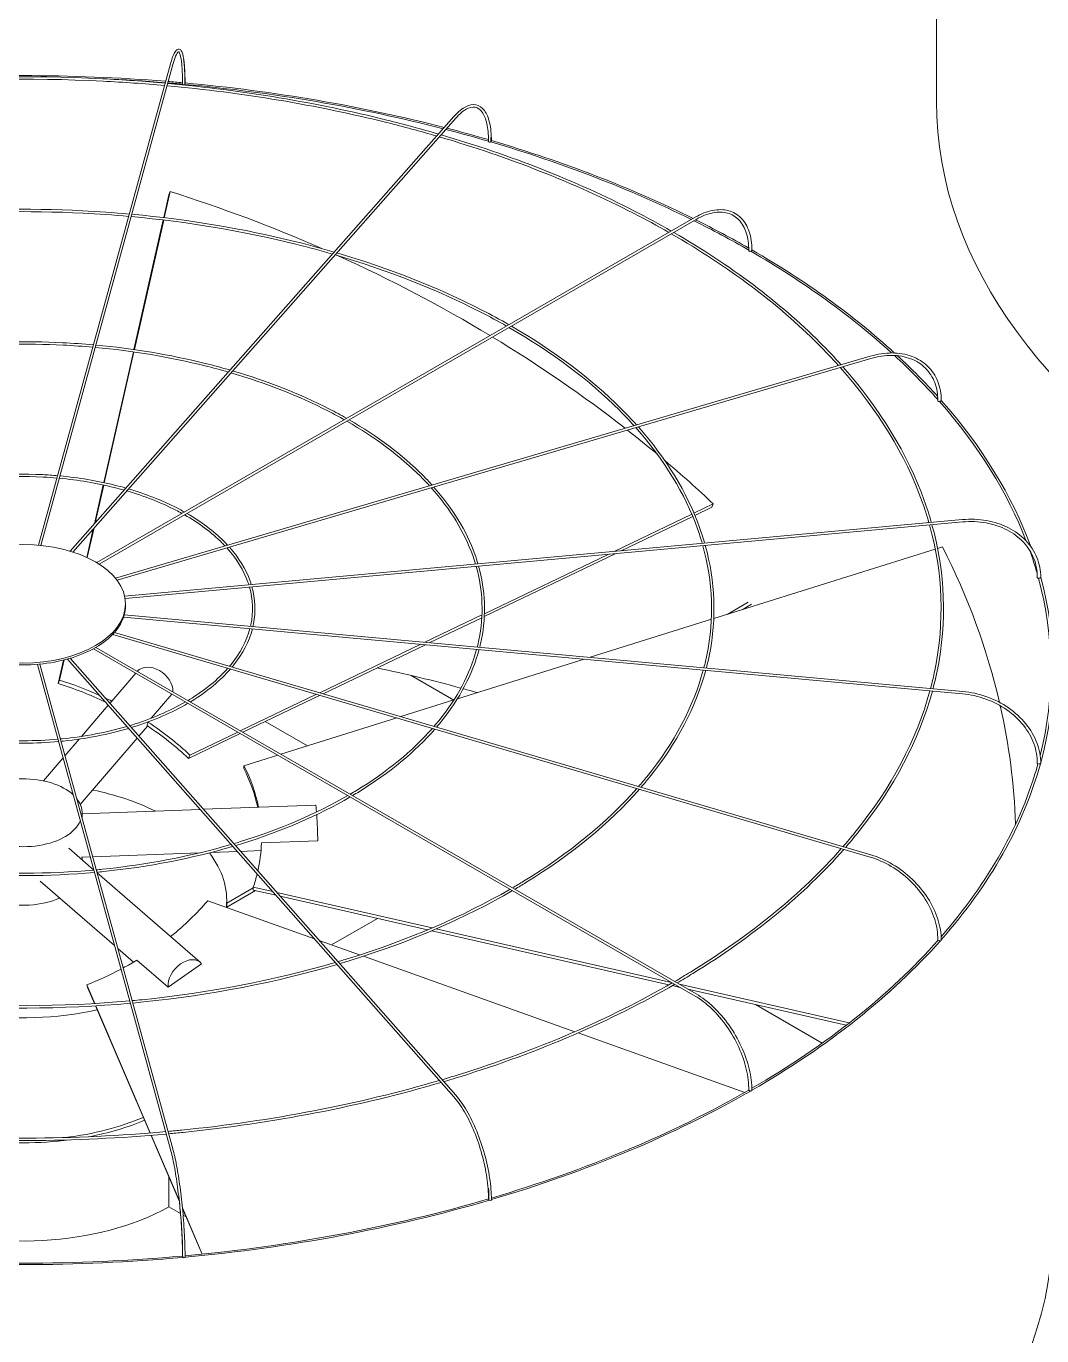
# Model space of a CAD drawing. Header units: millimetres. Extents: x -312439 to 477422, y -331570 to 212570.
# Drawn here: x 369503 to 370537, y 99745 to 101079 of the extents above; entities that cross this region are included whole.
import ezdxf

# ---------------------------------------------------------------- set-up
doc = ezdxf.new("R2010")
doc.units = ezdxf.units.MM

msp = doc.modelspace()

# ---------------------------------------------------------------- linework, layer by layer
at = {"color": 3, "linetype": 'Continuous', "lineweight": 0, "extrusion": (-1.11022e-16, 0.816497, 0.57735)}
for p, q in [((370429.376, 101002.511), (370429.376, 101565.4)), ((369515.074, 100550.254), (369649.542, 101040.422)), ((369651.904, 101039.774), (369517.549, 100550.016)), ((369547.385, 100544.152), (369938.063, 100986.834)), ((369939.899, 100985.213), (369549.949, 100543.356)), ((369642.658, 100883.924), (369647.886, 100907.008)), ((369649.217, 100910.44), (369643.196, 100883.859)), ((369647.886, 100907.008), (369649.217, 100910.44)), ((370183.575, 100884.227), (369574.384, 100532.51)), ((370184.8, 100882.106), (369576.749, 100531.047)), ((369612.228, 100749.579), (369642.114, 100881.523)), ((369642.652, 100881.458), (369612.764, 100749.502)), ((369581.535, 100614.072), (369611.685, 100747.183)), ((369612.221, 100747.106), (369582.062, 100613.959)), ((369593.425, 100516.677), (370361.995, 100742.771)), ((369595.061, 100514.605), (370362.687, 100740.421)), ((369572.02, 100572.066), (369580.994, 100611.683)), ((369581.521, 100611.569), (369572.764, 100572.909)), ((370182.518, 100582.927), (370202.125, 100592.337)), ((370200.794, 100588.905), (370183.495, 100580.603)), ((370200.794, 100588.905), (370202.125, 100592.337)), ((369602.802, 100498.381), (370455.89, 100576.39)), ((370456.113, 100573.951), (369603.259, 100495.963)), ((370101.344, 100543.969), (370180.308, 100581.866)), ((370181.284, 100579.542), (370108.534, 100544.627)), ((369564.264, 100537.823), (369570.892, 100567.086)), ((369571.636, 100567.929), (369564.765, 100537.592)), ((370428.231, 100546.217), (370202.703, 100475.566)), ((370435.674, 100548.549), (370430.582, 100546.954)), ((370102.203, 100541.588), (369969.045, 100477.68)), ((369969.163, 100480.53), (370095.013, 100540.93)), ((369603.669, 100488.627), (369603.669, 100490.627)), ((370237.734, 100492.181), (370216.376, 100479.85)), ((370231.523, 100484.595), (370241.199, 100490.181)), ((370455.89, 100398.96), (369601.732, 100477.067)), ((369602.455, 100479.461), (370456.113, 100401.399)), ((369908.603, 100451.465), (369966.668, 100479.333)), ((369966.525, 100476.471), (369913.492, 100451.018)), ((370200.217, 100474.787), (370076.702, 100436.094)), ((369590.668, 100459.484), (370361.995, 100232.579)), ((369592.506, 100461.496), (370362.687, 100234.929)), ((370183.575, 100091.123), (369570.986, 100444.802)), ((370184.8, 100093.244), (369573.462, 100446.2)), ((369801.44, 100400.033), (369904.299, 100449.399)), ((369909.187, 100448.952), (369805.048, 100398.972)), ((369514.027, 100428.911), (369649.542, 99934.928)), ((369651.904, 99935.576), (369516.506, 100429.134)), ((369535.19, 100409.467), (369540.574, 100433.235)), ((369541.161, 100433.383), (369536.521, 100412.899)), ((369938.063, 99988.516), (369544.64, 100434.308)), ((369939.899, 99990.137), (369547.243, 100435.061)), ((370070.625, 100434.19), (369941.643, 100393.784)), ((369535.19, 100409.467), (369536.521, 100412.899)), ((369614.082, 100419.92), (369587.735, 100389.179)), ((369937.883, 100392.606), (369894.592, 100417.6)), ((369586.126, 100387.3), (369558.922, 100355.558)), ((369650.875, 100398.678), (369629.75, 100374.029)), ((369720.614, 100361.242), (369798.141, 100398.45)), ((369801.75, 100397.389), (369723.256, 100359.717)), ((369938.038, 100392.654), (369884.034, 100375.736)), ((369879.83, 100374.42), (369761.822, 100337.451)), ((369626.215, 100366.132), (369617.278, 100355.704)), ((369669.199, 100336.566), (369717.939, 100359.958)), ((369788.863, 100345.922), (369746.035, 100370.649)), ((369556.49, 100352.721), (369542.081, 100335.908)), ((369615.668, 100353.825), (369557.701, 100286.189)), ((369720.581, 100358.433), (369667.868, 100333.134)), ((369540.156, 100333.663), (369520.1, 100310.261)), ((369667.868, 100333.134), (369669.199, 100336.566)), ((369758.646, 100336.456), (369724.303, 100325.697)), ((369724.208, 100322.741), (369724.303, 100325.697)), ((369679.779, 100281.181), (369559.505, 100276.723)), ((369797.144, 100285.531), (369682.942, 100281.298)), ((369559.505, 100277.767), (369559.505, 100272.393)), ((369571.408, 100219.415), (369545.865, 100241.55)), ((369742.146, 100247.104), (369799.374, 100249.225)), ((369567.83, 100232.786), (369558.824, 100232.452)), ((369559.505, 100232.478), (369559.505, 100229.73)), ((369678.959, 100236.905), (369570.344, 100232.879)), ((369717.59, 100238.337), (369690.863, 100237.346)), ((369741.669, 100239.229), (369720.753, 100238.454)), ((369679.851, 100125.44), (369574.858, 100216.425)), ((369592.582, 100142.558), (369516.909, 100208.136)), ((369733.762, 100201.212), (369706.783, 100185.636)), ((369733.691, 100199.021), (369733.786, 100201.977)), ((369733.786, 100201.977), (369753.68, 100197.443)), ((369796.097, 100149.379), (369687.391, 100188.206)), ((369706.783, 100181.636), (369735.988, 100198.497)), ((369706.783, 100181.279), (369706.783, 100188.529)), ((369756.97, 100193.714), (369733.691, 100199.021)), ((369757.77, 100196.51), (369915.938, 100160.455)), ((369911.36, 100158.52), (369761.06, 100192.782)), ((369860.164, 100170.191), (369813.408, 100143.196)), ((369919.997, 100159.53), (370159.753, 100104.877)), ((369842.119, 100132.941), (369800.868, 100147.675)), ((370157.019, 100102.521), (369915.453, 100157.587)), ((369611.97, 100125.758), (369595.914, 100139.671)), ((369615.245, 100127.713), (369647.041, 100100.159)), ((369647.041, 100100.159), (369681.235, 100123.979)), ((370061.129, 100054.717), (369845.894, 100131.593)), ((369564.197, 100102.389), (369572.318, 100083.474)), ((369565.433, 100099.052), (369564.197, 100102.389)), ((369572.125, 100083.462), (369565.433, 100099.052)), ((370168.277, 100099.955), (370160.544, 100101.718)), ((370167.848, 100103.031), (370340.566, 100063.66)), ((370337.599, 100061.358), (370176.373, 100098.11)), ((369628.731, 99951.606), (369573.152, 100081.07)), ((369573.344, 100081.082), (369628.921, 99951.622)), ((370313.163, 100043.218), (370245.302, 100082.397)), ((370234.186, 99992.906), (370064.5, 100053.513)), ((369658.426, 99882.434), (369629.75, 99949.231)), ((369629.941, 99949.247), (369658.359, 99883.049)), ((369647.825, 99907.127), (369647.825, 99876.452)), ((369659.681, 99869.607), (369647.825, 99876.452)), ((369661.676, 99875.322), (369681.89, 99828.237)), ((369681.701, 99828.218), (369661.734, 99874.728)), ((369665.334, 99866.343), (369662.342, 99868.07))]:
    msp.add_line(p, q, dxfattribs=at)
at = {"color": 3, "linetype": 'Continuous', "lineweight": 0}
for centre, major_axis, ratio, start_param, end_param in [((369499.609, 100423.092), (-1048.768, 0), 0.57735027, 4.57359934, 4.85199434), ((369499.609, 100423.092), (-1046.319, 0), 0.57735027, 4.57364216, 4.63432464), ((369499.609, 100423.092), (-1046.319, 0), 0.57735027, 4.55682048, 4.57124415), ((369499.609, 100423.092), (-1048.768, 0), 0.57735027, 4.55718579, 4.57120693), ((369662.953, 101019.846), (1.225, -0.004), 0.56474576, 3.14159265, 4.55699194), ((369662.953, 101019.846), (1.225, -0.004), 0.56474576, 4.55699194, 6.12778827), ((369499.609, 100423.092), (-1046.319, 0), 0.57735027, 4.2914666, 4.55448885), ((369663.144, 101020.545), (1.225, 0), 0.57735027, 5.71748689, 6.28318531), ((369499.609, 100423.092), (-1048.768, 0), 0.57735027, 4.29134899, 4.55463788), ((371478.144, 101002.511), (-1048.768, 0), 0.57735027, 0, 3.14159265), ((369499.609, 100423.092), (-1046.319, 0), 0.57735027, 4.24262693, 4.28868124), ((369499.609, 100423.092), (-1048.768, 0), 0.57735027, 4.24381435, 4.28857014), ((369974.473, 100961.408), (1.225, -0.01), 0.56597275, 3.14159265, 4.24604342), ((369974.473, 100961.408), (1.225, -0.01), 0.56597275, 4.24604342, 5.81683974), ((369499.609, 100423.092), (-1046.319, 0), 0.57735027, 4.00461262, 4.24016109), ((369975.029, 100962.038), (1.225, 0), 0.57735027, 5.29033196, 6.28318531), ((369499.609, 100423.092), (-1048.768, 0), 0.57735027, 4.00443097, 4.24060103), ((369500.94, 100255.812), (-942.562, 365.4), 0.65992862, 4.64663537, 4.80984928), ((369499.609, 100423.092), (-1046.319, 0), 0.57735027, 3.92863661, 4.00129229), ((369499.609, 100423.092), (-1048.768, 0), 0.57735027, 3.93098858, 4.00111844), ((369500.94, 100255.812), (-942.562, 365.4), 0.65992862, 4.45394149, 4.62923067), ((370239.469, 100850.25), (1.225, -0.016), 0.56830663, 3.14159265, 3.93464288), ((370239.469, 100850.25), (1.225, -0.016), 0.56830663, 3.93464288, 5.50543921), ((369499.609, 100423.092), (-1046.319, 0), 0.57735027, 3.70570419, 3.9258203), ((370240.335, 100850.75), (-1.225, 0), 0.57735027, 1.83263032, 3.14159265), ((369499.609, 100423.092), (-1048.768, 0), 0.57735027, 3.70411228, 3.92650775), ((369500.94, 100255.812), (-942.562, 365.4), 0.65992862, 4.28319099, 4.45112181), ((369499.609, 100423.092), (-1046.319, 0), 0.57735027, 3.61515195, 3.70067928), ((369499.609, 100423.092), (-1048.768, 0), 0.57735027, 3.61992048, 3.69877001), ((370431.999, 100697.255), (-1.225, 0.021), 0.57151893, 0, 0.48093441), ((370431.999, 100697.255), (-1.225, 0.021), 0.57151893, 0.48093441, 2.05173073), ((369499.609, 100423.092), (-1046.319, 0), 0.57735027, 3.3609423, 3.61148113), ((370433.09, 100697.576), (-1.225, 0), 0.57735027, 1.51847105, 3.14159265), ((369499.609, 100423.092), (-1048.768, 0), 0.57735027, 3.35086888, 3.61231471), ((369500.94, 100255.812), (-942.562, 365.4), 0.65992862, 4.23904287, 4.2800546), ((369500.94, 100255.812), (-942.562, 365.4), 0.65992862, 4.15803474, 4.22871948), ((369499.705, 100255.337), (1010.388, -32.497), 0.79709982, 0.20844184, 0.41264052), ((369499.609, 100423.092), (-1046.319, 0), 0.57735027, 3.30554955, 3.34466555), ((370533.218, 100517.398), (-1.225, 0.023), 0.57529521, 0, 0.1678974), ((370533.218, 100517.398), (-1.225, 0.023), 0.57529521, 0.1678974, 1.73869372), ((369499.609, 100423.092), (-1046.319, 0), 0.57735027, 2.9973499, 3.29716571), ((370534.428, 100517.509), (-1.225, 0), 0.57735027, 1.20431179, 3.14159265), ((369499.609, 100423.092), (-1048.768, 0), 0.57735027, 2.98561554, 3.29783032), ((369499.176, 100488.627), (-104.492, 0), 0.57735027, 2.98808135, 3.14159265), ((369499.176, 100488.627), (-104.492, 0), 0.57735027, 2.67392209, 2.98094469), ((369499.176, 100488.627), (-104.492, 0), 0.57735027, 2.35976282, 2.66678542), ((369499.176, 100488.627), (-104.492, 0), 0.57735027, 2.04560356, 2.35262616), ((369499.176, 100488.627), (-104.492, 0), 0.57735027, 1.41728503, 1.72430763), ((369499.176, 100488.627), (-104.492, 0), 0.57735027, 1.73144429, 2.03846689), ((369632.199, 100407.086), (-16.786, 14.386), 0.73180825, 3.6699438, 6.25547108), ((369500.94, 100255.812), (226.18, -87.683), 0.65992862, 1.48816133, 1.66825663), ((369499.609, 99858.204), (1046.319, 0), 0.57735027, 1.13086203, 1.21917829), ((369499.609, 100252.381), (-226.18, 87.683), 0.65992862, 4.59602029, 4.80984928), ((369499.609, 99858.204), (1046.319, 0), 0.57735027, 1.11315293, 1.12829513), ((369500.94, 100255.812), (226.18, -87.683), 0.65992862, 1.43137513, 1.46305029), ((369499.705, 100255.337), (1010.388, -32.497), 0.79709982, 0.05380476, 0.20420122), ((369499.609, 100252.381), (-226.18, 87.683), 0.65992862, 4.15803474, 4.39268064), ((369500.94, 100255.812), (226.18, -87.683), 0.65992862, 1.01644208, 1.25303729), ((369499.609, 100252.381), (242.456, -7.798), 0.79709982, 0.20115917, 0.41264052), ((369499.705, 100255.337), (242.456, -7.798), 0.79709982, 0.18583027, 0.41264052), ((369499.609, 100423.092), (-1046.319, 0), 0.57735027, 2.6752935, 2.98289949), ((369499.609, 100423.092), (-1048.768, 0), 0.57735027, 2.67086857, 2.98332964), ((370533.218, 100328.286), (-1.225, 0.023), 0.57926583, 0, 1.42460911), ((370534.428, 100328.175), (-1.225, 0), 0.57735027, 0.89015252, 3.14159265), ((369499.609, 100277.767), (-59.895, 0), 0.57735027, 3.69756416, 5.76575409), ((369499.609, 100188.529), (-207.174, 0), 0.57735027, 4.00561733, 4.36390833), ((369499.609, 100277.767), (-59.895, 0), 0.57735027, 3.02719924, 3.57014533), ((369797.963, 100263.439), (-0.819, 22.092), 0.05230802, 5.46284956, 6.28318531), ((369499.609, 100277.767), (-59.895, 0), 0.57735027, 0.78539816, 2.89978042), ((369797.963, 100263.439), (-0.819, 22.092), 0.05230802, 4.01155215, 5.31083021), ((369499.705, 100255.337), (242.456, -7.798), 0.79709982, 6.13145768, 6.28093219), ((369499.609, 100188.529), (-207.174, 0), 0.57735027, 3.08204121, 3.55783774), ((369499.705, 100255.337), (242.456, -7.798), 0.79709982, 6.04401129, 6.11604234), ((369499.609, 100218.145), (-59.895, 0), 0.57735027, 1.1079301, 2.23846982), ((369498.374, 100255.717), (-227.492, -84.221), 0.6873805, 2.02158825, 2.2576377), ((369499.609, 100423.092), (-1046.319, 0), 0.57735027, 2.35898226, 2.6687056), ((369499.609, 100423.092), (-1048.768, 0), 0.57735027, 2.35667794, 2.66891462), ((370431.999, 100148.43), (-1.225, 0.021), 0.58304212, 0, 1.10944839), ((370433.09, 100148.108), (-1.225, 0), 0.57735027, 0.57599326, 3.14159265), ((369498.374, 100255.717), (-227.492, -84.221), 0.6873805, 1.7758456, 1.84274406), ((369665.373, 100108.733), (14.478, 16.707), 0.67950023, 6.14949631, 8.84418497), ((369498.374, 100255.717), (-227.492, -84.221), 0.6873805, 1.60582316, 1.76537716), ((369499.609, 100188.529), (-207.174, 0), 0.57735027, 1.30817895, 1.9425337), ((369499.609, 100423.092), (-1046.319, 0), 0.57735027, 2.04376734, 2.35460013), ((369499.609, 100423.092), (-1048.768, 0), 0.57735027, 2.04258502, 2.35459852), ((370239.469, 99995.434), (-1.225, 0.017), 0.58625442, 0, 0.79329185), ((370240.335, 99994.934), (-1.225, 0), 0.57735027, 0.26183399, 3.14159265), ((369499.609, 100064.024), (-207.174, 0), 0.57735027, 1.77816663, 2.202298), ((369499.609, 100064.024), (-212.072, 0), 0.57735027, 1.89063678, 2.19285982), ((369499.609, 100064.024), (-212.072, 0), 0.57735027, 1.3476903, 1.79509044), ((369499.609, 100423.092), (-1046.319, 0), 0.57735027, 1.72891751, 2.04055715), ((369499.609, 100423.092), (-1048.768, 0), 0.57735027, 1.72854634, 2.04038352), ((369974.473, 99884.277), (-1.225, 0.011), 0.58858829, 0, 0.47632773), ((369975.029, 99883.647), (-1.225, 0), 0.57735027, 0, 3.14159265), ((369499.609, 99964.024), (-212.072, 0), 0.57735027, 0.98594125, 2.34464399), ((369499.609, 99860.204), (-1048.768, 0), 0.57735027, 0, 3.14159265), ((369499.609, 100423.092), (-1046.319, 0), 0.57735027, 1.41438895, 1.72636573), ((369499.609, 100423.092), (-1048.768, 0), 0.57735027, 1.41453598, 1.72626058), ((369662.953, 99825.838), (-1.225, 0.004), 0.58981528, 0, 0.15883691), ((369663.144, 99825.14), (-1.225, 0), 0.57735027, 0, 3.14159265)]:
    msp.add_ellipse(centre, major_axis=major_axis, ratio=ratio, start_param=start_param, end_param=end_param, dxfattribs=at)
msp.add_ellipse((369499.176, 100490.627), major_axis=(-104.492, 0), ratio=0.57735027, dxfattribs=at)
for points, knots in [([(369664.369, 101020.545), (369664.369, 101027.359), (369664.163, 101033.425), (369663.351, 101043.498), (369662.754, 101047.495), (369661.147, 101053.182), (369660.245, 101055.243), (369657.105, 101055.704), (369656.111, 101055.114), (369653.907, 101052.772), (369652.677, 101050.154), (369650.759, 101044.629), (369650.149, 101042.638), (369649.542, 101040.422)], [4.71238898, 4.71238898, 4.71238898, 4.71238898, 5.02654825, 5.02654825, 5.34070751, 5.34070751, 5.65486678, 5.65486678, 5.82360284, 5.82360284, 6.1377621, 6.1377621, 6.28318531, 6.28318531, 6.28318531, 6.28318531]), ([(369651.904, 101039.774), (369653.177, 101044.414), (369654.453, 101047.98), (369656.678, 101052.303), (369657.675, 101052.902), (369657.781, 101052.902), (369658.6, 101052.307), (369660.009, 101047.649), (369660.587, 101044.25), (369661.429, 101035.276), (369661.677, 101029.557), (369661.729, 101022.005), (369661.731, 101020.937), (369661.728, 101019.85)], [0, 0, 0, 0, 0.31526689, 0.31526689, 0.60947257, 0.60947257, 0.92674061, 0.92674061, 1.22083726, 1.22083726, 1.53563039, 1.53563039, 1.5863402, 1.5863402, 1.5863402, 1.5863402]), ([(369662.842, 101045.085), (369662.878, 101044.843), (369662.914, 101044.596), (369663.521, 101040.248), (369663.899, 101035.036), (369664.151, 101026.087), (369664.187, 101023.046), (369664.177, 101019.845)], [7.384497053, 7.384497053, 7.384497053, 7.384497053, 7.403952931, 7.403952931, 7.721220971, 7.721220971, 7.869487909, 7.869487909, 7.869487909, 7.869487909]), ([(369644.187, 101020.904), (369622.942, 101022.825), (369601.583, 101024.325), (369504.882, 101029.168), (369428.816, 101027.656), (369354.166, 101020.904)], [3.771589677, 3.771589677, 3.771589677, 3.771589677, 3.840445898, 3.840445898, 4.082391957, 4.082391957, 4.082391957, 4.082391957]), ([(369643.529, 101018.504), (369622.737, 101020.379), (369601.835, 101021.848), (369505.583, 101026.72), (369429.495, 101025.237), (369354.824, 101018.504)], [3.7720633, 3.7720633, 3.7720633, 3.7720633, 3.839550132, 3.839550132, 4.081918334, 4.081918334, 4.081918334, 4.081918334]), ([(369920.611, 100967.059), (369903.883, 100971.933), (369886.901, 100976.517), (369798.226, 100998.601), (369722.887, 101011.224), (369646.007, 101018.278)], [3.459637643, 3.459637643, 3.459637643, 3.459637643, 3.519736913, 3.519736913, 3.769381517, 3.769381517, 3.769381517, 3.769381517]), ([(369922.402, 100969.088), (369905.14, 100974.134), (369887.607, 100978.871), (369798.51, 101001.03), (369723.352, 101013.62), (369646.665, 101020.678)], [3.458315721, 3.458315721, 3.458315721, 3.458315721, 3.520259366, 3.520259366, 3.768912043, 3.768912043, 3.768912043, 3.768912043]), ([(369976.254, 100962.038), (369976.254, 100968.898), (369975.652, 100975.093), (369973.266, 100985.595), (369971.488, 100989.906), (369966.766, 100996.245), (369963.77, 100998.269), (369957.21, 100999.407), (369953.772, 100998.714), (369946.52, 100995.033), (369942.662, 100991.89), (369938.566, 100987.399), (369938.314, 100987.119), (369938.063, 100986.834)], [4.71238898, 4.71238898, 4.71238898, 4.71238898, 5.02654825, 5.02654825, 5.34070751, 5.34070751, 5.65486678, 5.65486678, 5.94845155, 5.94845155, 6.26261081, 6.26261081, 6.28318531, 6.28318531, 6.28318531, 6.28318531]), ([(369939.899, 100985.213), (369943.555, 100989.356), (369947.187, 100992.418), (369953.918, 100996.105), (369956.981, 100996.731), (369962.346, 100995.791), (369964.734, 100994.215), (369968.842, 100988.621), (369970.508, 100984.603), (369972.716, 100974.591), (369973.276, 100968.629), (369973.251, 100961.803), (369973.25, 100961.611), (369973.249, 100961.418)], [6.28318531, 6.28318531, 6.28318531, 6.28318531, 6.59783007, 6.59783007, 6.91209691, 6.91209691, 7.22936495, 7.22936495, 7.54663299, 7.54663299, 7.86046851, 7.86046851, 7.86952551, 7.86952551, 7.86952551, 7.86952551]), ([(370156.983, 100868.874), (370145.245, 100875.578), (370133.199, 100882.104), (370061.116, 100919.125), (369994.507, 100945.365), (369923.208, 100966.3)], [3.146975566, 3.146975566, 3.146975566, 3.146975566, 3.199958928, 3.199958928, 3.456525414, 3.456525414, 3.456525414, 3.456525414]), ([(370159.438, 100870.291), (370147.259, 100877.274), (370134.748, 100884.062), (370062.349, 100921.241), (369995.995, 100947.413), (369924.997, 100968.327)], [3.145113132, 3.145113132, 3.145113132, 3.145113132, 3.200037836, 3.200037836, 3.455209352, 3.455209352, 3.455209352, 3.455209352]), ([(369975.661, 100965.455), (369975.683, 100964.639), (369975.697, 100963.811), (369975.703, 100962.454), (369975.702, 100961.931), (369975.698, 100961.404)], [7.8059806913, 7.8059806913, 7.8059806913, 7.8059806913, 7.8451401512, 7.8451401512, 7.8694167814, 7.8694167814, 7.8694167814, 7.8694167814]), ([(369607.62, 100887.609), (369591.772, 100889.037), (369575.838, 100890.152), (369503.524, 100893.768), (369446.602, 100892.643), (369390.733, 100887.609)], [3.772165081, 3.772165081, 3.772165081, 3.772165081, 3.840593344, 3.840593344, 4.081816553, 4.081816553, 4.081816553, 4.081816553]), ([(369606.962, 100885.208), (369591.566, 100886.59), (369576.091, 100887.675), (369504.225, 100891.319), (369447.281, 100890.224), (369391.391, 100885.208)], [3.772797592, 3.772797592, 3.772797592, 3.772797592, 3.839399606, 3.839399606, 4.081184042, 4.081184042, 4.081184042, 4.081184042]), ([(369814.493, 100846.815), (369802.235, 100850.374), (369789.796, 100853.726), (369723.6, 100870.216), (369667.098, 100879.687), (369609.44, 100884.983)], [3.460983159, 3.460983159, 3.460983159, 3.460983159, 3.519648571, 3.519648571, 3.769222865, 3.769222865, 3.769222865, 3.769222865]), ([(369816.284, 100848.845), (369803.492, 100852.576), (369790.502, 100856.081), (369723.883, 100872.645), (369667.564, 100882.083), (369610.098, 100887.383)], [3.459218713, 3.459218713, 3.459218713, 3.459218713, 3.520344822, 3.520344822, 3.768597722, 3.768597722, 3.768597722, 3.768597722]), ([(370241.559, 100850.75), (370241.559, 100857.65), (370240.615, 100864.031), (370236.881, 100875.145), (370234.087, 100879.88), (370226.894, 100887.16), (370222.5, 100889.703), (370212.63, 100892.309), (370207.164, 100892.377), (370195.706, 100890.101), (370189.71, 100887.75), (370183.681, 100884.288), (370183.628, 100884.258), (370183.575, 100884.227)], [3.14159265, 3.14159265, 3.14159265, 3.14159265, 3.45575192, 3.45575192, 3.76991118, 3.76991118, 4.08269654, 4.08269654, 4.39544819, 4.39544819, 4.70960746, 4.70960746, 4.71238898, 4.71238898, 4.71238898, 4.71238898]), ([(370184.8, 100882.106), (370190.55, 100885.425), (370196.275, 100887.667), (370207.073, 100889.807), (370212.139, 100889.708), (370221.142, 100887.253), (370225.088, 100884.904), (370231.578, 100878.131), (370234.121, 100873.697), (370237.501, 100863.109), (370238.333, 100856.959), (370238.244, 100850.266)], [1.57079633, 1.57079633, 1.57079633, 1.57079633, 1.88806437, 1.88806437, 2.20533241, 2.20533241, 2.52260045, 2.52260045, 2.83986849, 2.83986849, 3.15713653, 3.15713653, 3.15713653, 3.15713653]), ([(370329.728, 100733.279), (370323.096, 100740.679), (370316.165, 100747.991), (370267.945, 100796.18), (370217.536, 100834.036), (370159.441, 100867.465)], [2.833719703, 2.833719703, 2.833719703, 2.833719703, 2.880073873, 2.880073873, 3.143270218, 3.143270218, 3.143270218, 3.143270218]), ([(370332.33, 100734.044), (370325.453, 100741.752), (370318.255, 100749.363), (370269.848, 100797.755), (370219.663, 100835.513), (370161.892, 100868.879)], [2.831913395, 2.831913395, 2.831913395, 2.831913395, 2.879924499, 2.879924499, 3.141418031, 3.141418031, 3.141418031, 3.141418031]), ([(369991.708, 100773.452), (369983.202, 100778.293), (369974.481, 100783.008), (369920.687, 100810.637), (369870.652, 100830.342), (369817.09, 100846.057)], [3.148849473, 3.148849473, 3.148849473, 3.148849473, 3.199944541, 3.199944541, 3.456834427, 3.456834427, 3.456834427, 3.456834427]), ([(369994.165, 100774.871), (369985.216, 100779.988), (369976.03, 100784.967), (369921.92, 100812.753), (369872.14, 100832.39), (369818.879, 100848.084)], [3.146361804, 3.146361804, 3.146361804, 3.146361804, 3.200049713, 3.200049713, 3.455080387, 3.455080387, 3.455080387, 3.455080387]), ([(370124.091, 100672.785), (370119.084, 100678.375), (370113.853, 100683.896), (370077.688, 100720.052), (370040.001, 100748.406), (369996.62, 100773.46)], [2.833499431, 2.833499431, 2.833499431, 2.833499431, 2.879899034, 2.879899034, 3.141439875, 3.141439875, 3.141439875, 3.141439875]), ([(370121.486, 100672.019), (370116.726, 100677.302), (370111.763, 100682.524), (370075.785, 100718.477), (370037.873, 100746.929), (369994.169, 100772.045)], [2.83591825, 2.83591825, 2.83591825, 2.83591825, 2.880098074, 2.880098074, 3.143909361, 3.143909361, 3.143909361, 3.143909361]), ([(369571.066, 100754.358), (369560.609, 100755.293), (369550.099, 100756.024), (369502.162, 100758.413), (369464.38, 100757.676), (369427.287, 100754.358)], [3.773286698, 3.773286698, 3.773286698, 3.773286698, 3.840886477, 3.840886477, 4.080694936, 4.080694936, 4.080694936, 4.080694936]), ([(369570.407, 100751.957), (369560.404, 100752.846), (369550.351, 100753.548), (369502.863, 100755.964), (369465.059, 100755.256), (369427.946, 100751.957)], [3.774238416, 3.774238416, 3.774238416, 3.774238416, 3.839097695, 3.839097695, 4.079743218, 4.079743218, 4.079743218, 4.079743218]), ([(369708.405, 100726.606), (369700.608, 100728.855), (369692.702, 100730.979), (369648.977, 100741.876), (369611.318, 100748.195), (369572.885, 100751.733)], [3.463595352, 3.463595352, 3.463595352, 3.463595352, 3.51947091, 3.51947091, 3.768879274, 3.768879274, 3.768879274, 3.768879274]), ([(369710.198, 100728.637), (369701.865, 100731.057), (369693.408, 100733.333), (369649.26, 100744.305), (369611.783, 100750.591), (369573.544, 100754.132)], [3.46094335, 3.46094335, 3.46094335, 3.46094335, 3.520514255, 3.520514255, 3.7679441, 3.7679441, 3.7679441, 3.7679441]), ([(370434.315, 100697.576), (370434.315, 100704.505), (370433.117, 100711.104), (370428.415, 100722.981), (370424.911, 100728.255), (370415.949, 100736.923), (370410.495, 100740.313), (370398.211, 100744.878), (370391.384, 100746.054), (370377.032, 100746.105), (370369.508, 100744.981), (370361.995, 100742.771)], [4.71238898, 4.71238898, 4.71238898, 4.71238898, 5.02654825, 5.02654825, 5.34070751, 5.34070751, 5.65486678, 5.65486678, 5.96902604, 5.96902604, 6.28318531, 6.28318531, 6.28318531, 6.28318531]), ([(370362.687, 100740.421), (370369.95, 100742.558), (370377.198, 100743.625), (370390.935, 100743.533), (370397.42, 100742.374), (370408.988, 100737.974), (370414.07, 100734.735), (370422.368, 100726.503), (370425.584, 100721.509), (370429.845, 100710.217), (370430.886, 100703.92), (370430.774, 100697.276)], [6.28318531, 6.28318531, 6.28318531, 6.28318531, 6.60045335, 6.60045335, 6.91772139, 6.91772139, 7.23498943, 7.23498943, 7.55225747, 7.55225747, 7.86952551, 7.86952551, 7.86952551, 7.86952551]), ([(369826.47, 100678.052), (369821.185, 100681.037), (369815.777, 100683.951), (369780.267, 100702.19), (369746.818, 100715.357), (369711.005, 100725.85)], [3.152476318, 3.152476318, 3.152476318, 3.152476318, 3.199914714, 3.199914714, 3.457374967, 3.457374967, 3.457374967, 3.457374967]), ([(369828.93, 100679.473), (369823.201, 100682.734), (369817.327, 100685.909), (369781.5, 100704.306), (369748.305, 100717.404), (369712.794, 100727.877)], [3.148732281, 3.148732281, 3.148732281, 3.148732281, 3.200072384, 3.200072384, 3.454746323, 3.454746323, 3.454746323, 3.454746323]), ([(370421.723, 100573.266), (370419.701, 100580.347), (370417.434, 100587.405), (370397.969, 100641.904), (370369.843, 100688.067), (370331.532, 100731.256)], [2.519571261, 2.519571261, 2.519571261, 2.519571261, 2.559550642, 2.559550642, 2.829500903, 2.829500903, 2.829500903, 2.829500903]), ([(370424.205, 100573.493), (370422.092, 100580.934), (370419.709, 100588.35), (370400.084, 100643.051), (370372.102, 100689.02), (370334.127, 100732.02)], [2.518738954, 2.518738954, 2.518738954, 2.518738954, 2.560443172, 2.560443172, 2.827714195, 2.827714195, 2.827714195, 2.827714195]), ([(369913.271, 100610.768), (369910.377, 100613.946), (369907.372, 100617.091), (369883.634, 100640.81), (369858.233, 100659.851), (369828.937, 100676.648)], [2.840166791, 2.840166791, 2.840166791, 2.840166791, 2.880145835, 2.880145835, 3.145067211, 3.145067211, 3.145067211, 3.145067211]), ([(369915.881, 100611.535), (369912.737, 100615.019), (369909.462, 100618.463), (369885.537, 100642.386), (369860.361, 100661.328), (369831.388, 100678.063)], [2.836508955, 2.836508955, 2.836508955, 2.836508955, 2.879847671, 2.879847671, 3.141363941, 3.141363941, 3.141363941, 3.141363941]), ([(370190.908, 100552.159), (370189.463, 100557.15), (370187.856, 100562.126), (370173.344, 100602.788), (370152.166, 100637.514), (370123.295, 100669.998)], [2.521788299, 2.521788299, 2.521788299, 2.521788299, 2.55939978, 2.55939978, 2.830291828, 2.830291828, 2.830291828, 2.830291828]), ([(370193.392, 100552.386), (370191.853, 100557.738), (370190.13, 100563.071), (370175.459, 100603.935), (370154.425, 100638.467), (370125.891, 100670.762)], [2.520659116, 2.520659116, 2.520659116, 2.520659116, 2.560589234, 2.560589234, 2.827907762, 2.827907762, 2.827907762, 2.827907762]), ([(369534.511, 100621.106), (369529.448, 100621.549), (369524.36, 100621.896), (369500.801, 100623.059), (369482.159, 100622.708), (369463.842, 100621.106)], [3.776630452, 3.776630452, 3.776630452, 3.776630452, 3.841752063, 3.841752063, 4.077351182, 4.077351182, 4.077351182, 4.077351182]), ([(369533.852, 100618.705), (369529.243, 100619.102), (369524.613, 100619.421), (369501.502, 100620.609), (369482.838, 100620.288), (369464.501, 100618.705)], [3.778551419, 3.778551419, 3.778551419, 3.778551419, 3.838185012, 3.838185012, 4.075430215, 4.075430215, 4.075430215, 4.075430215]), ([(369602.313, 100606.391), (369598.981, 100607.334), (369595.61, 100608.231), (369574.356, 100613.536), (369555.538, 100616.703), (369536.331, 100618.483)], [3.471418325, 3.471418325, 3.471418325, 3.471418325, 3.518930063, 3.518930063, 3.767850767, 3.767850767, 3.767850767, 3.767850767]), ([(369604.109, 100608.427), (369600.238, 100609.537), (369596.315, 100610.585), (369574.639, 100615.964), (369556.004, 100619.099), (369536.989, 100620.881)], [3.466082688, 3.466082688, 3.466082688, 3.466082688, 3.521010964, 3.521010964, 3.765995554, 3.765995554, 3.765995554, 3.765995554]), ([(369661.218, 100582.644), (369659.164, 100583.779), (369657.074, 100584.893), (369639.849, 100593.743), (369622.984, 100600.371), (369604.919, 100605.643)], [3.163350536, 3.163350536, 3.163350536, 3.163350536, 3.199816759, 3.199816759, 3.458993739, 3.458993739, 3.458993739, 3.458993739]), ([(369663.69, 100584.071), (369661.184, 100585.478), (369658.624, 100586.852), (369641.081, 100595.858), (369624.471, 100602.419), (369606.708, 100607.67)], [3.15578841, 3.15578841, 3.15578841, 3.15578841, 3.200131949, 3.200131949, 3.453750875, 3.453750875, 3.453750875, 3.453750875]), ([(369960.099, 100531.053), (369959.233, 100533.97), (369958.283, 100536.878), (369948.724, 100563.704), (369934.505, 100586.981), (369915.089, 100608.749)], [2.526062853, 2.526062853, 2.526062853, 2.526062853, 2.559096419, 2.559096419, 2.831723129, 2.831723129, 2.831723129, 2.831723129]), ([(369962.586, 100531.281), (369961.623, 100534.557), (369960.556, 100537.822), (369950.838, 100564.851), (369936.764, 100587.934), (369917.687, 100609.513)], [2.5243135, 2.5243135, 2.5243135, 2.5243135, 2.560878912, 2.560878912, 2.828143092, 2.828143092, 2.828143092, 2.828143092]), ([(369705.032, 100549.509), (369704.02, 100550.588), (369702.982, 100551.658), (369691.484, 100563.143), (369678.593, 100572.772), (369663.703, 100581.25)], [2.852936139, 2.852936139, 2.852936139, 2.852936139, 2.880283876, 2.880283876, 3.148538696, 3.148538696, 3.148538696, 3.148538696]), ([(369707.659, 100550.282), (369706.386, 100551.662), (369705.073, 100553.03), (369693.387, 100564.719), (369680.722, 100574.249), (369666.156, 100582.667)], [2.84544614, 2.84544614, 2.84544614, 2.84544614, 2.879690294, 2.879690294, 3.141137935, 3.141137935, 3.141137935, 3.141137935]), ([(370535.653, 100517.509), (370535.653, 100524.453), (370534.321, 100531.283), (370529.126, 100544.026), (370525.264, 100549.936), (370515.407, 100560.25), (370509.414, 100564.654), (370495.896, 100571.536), (370488.373, 100574.016), (370472.528, 100576.823), (370464.208, 100577.15), (370455.89, 100576.39)], [4.71238898, 4.71238898, 4.71238898, 4.71238898, 5.02654825, 5.02654825, 5.34070751, 5.34070751, 5.65486678, 5.65486678, 5.96902604, 5.96902604, 6.28318531, 6.28318531, 6.28318531, 6.28318531]), ([(370456.113, 100573.951), (370464.175, 100574.688), (370472.231, 100574.358), (370487.523, 100571.605), (370494.757, 100569.183), (370507.681, 100562.501), (370513.368, 100558.243), (370522.642, 100548.329), (370526.229, 100542.674), (370530.967, 100530.523), (370532.118, 100524.028), (370531.994, 100517.421)], [6.28318531, 6.28318531, 6.28318531, 6.28318531, 6.60045335, 6.60045335, 6.91772139, 6.91772139, 7.23498943, 7.23498943, 7.55225747, 7.55225747, 7.86952551, 7.86952551, 7.86952551, 7.86952551]), ([(370423.45, 100404.386), (370425.056, 100410.457), (370426.482, 100416.543), (370437.783, 100471.881), (370435.985, 100521.905), (370422.398, 100570.868)], [2.204619764, 2.204619764, 2.204619764, 2.204619764, 2.238829514, 2.238829514, 2.515060108, 2.515060108, 2.515060108, 2.515060108]), ([(370425.923, 100404.16), (370427.608, 100410.56), (370429.094, 100416.977), (370440.2, 100472.472), (370438.341, 100522.326), (370424.877, 100571.094)], [2.205366155, 2.205366155, 2.205366155, 2.205366155, 2.241163262, 2.241163262, 2.514260549, 2.514260549, 2.514260549, 2.514260549]), ([(369729.265, 100509.945), (369728.995, 100510.788), (369728.711, 100511.63), (369724.105, 100524.618), (369716.844, 100536.447), (369706.881, 100547.5)], [2.538956365, 2.538956365, 2.538956365, 2.538956365, 2.558172992, 2.558172992, 2.836025224, 2.836025224, 2.836025224, 2.836025224]), ([(369731.762, 100510.173), (369731.386, 100511.375), (369730.982, 100512.573), (369726.218, 100525.767), (369719.103, 100537.401), (369709.482, 100548.265)], [2.535128932, 2.535128932, 2.535128932, 2.535128932, 2.561728893, 2.561728893, 2.828841782, 2.828841782, 2.828841782, 2.828841782]), ([(370192.66, 100425.49), (370193.767, 100429.73), (370194.757, 100433.979), (370203.221, 100475.284), (370201.858, 100512.923), (370191.589, 100549.762)], [2.206572109, 2.206572109, 2.206572109, 2.206572109, 2.238438586, 2.238438586, 2.515769314, 2.515769314, 2.515769314, 2.515769314]), ([(370195.133, 100425.264), (370196.318, 100429.833), (370197.368, 100434.414), (370205.638, 100475.875), (370204.214, 100513.344), (370194.068, 100549.988)], [2.20754654, 2.20754654, 2.20754654, 2.20754654, 2.241548585, 2.241548585, 2.514698228, 2.514698228, 2.514698228, 2.514698228]), ([(369961.855, 100446.596), (369962.471, 100449.019), (369963.03, 100451.446), (369968.656, 100478.719), (369967.732, 100503.956), (369960.792, 100528.657)], [2.210316481, 2.210316481, 2.210316481, 2.210316481, 2.237655596, 2.237655596, 2.51702204, 2.51702204, 2.51702204, 2.51702204]), ([(369964.324, 100446.37), (369965.018, 100449.122), (369965.638, 100451.881), (369971.072, 100479.31), (369970.087, 100504.378), (369963.272, 100528.884)], [2.211718384, 2.211718384, 2.211718384, 2.211718384, 2.242315601, 2.242315601, 2.515402874, 2.515402874, 2.515402874, 2.515402874]), ([(369731.029, 100467.703), (369731.171, 100468.308), (369731.306, 100468.913), (369734.092, 100482.154), (369733.607, 100494.989), (369729.992, 100507.552)], [2.221614787, 2.221614787, 2.221614787, 2.221614787, 2.235297735, 2.235297735, 2.520800805, 2.520800805, 2.520800805, 2.520800805]), ([(369733.492, 100467.478), (369733.707, 100468.413), (369733.905, 100469.349), (369736.506, 100482.745), (369735.96, 100495.411), (369732.475, 100507.779)], [2.224061215, 2.224061215, 2.224061215, 2.224061215, 2.244587809, 2.244587809, 2.517487833, 2.517487833, 2.517487833, 2.517487833]), ([(369709.703, 100427.02), (369710.113, 100427.505), (369710.517, 100427.992), (369720.458, 100440.157), (369727.041, 100452.6), (369730.427, 100465.299)], [1.903307061, 1.903307061, 1.903307061, 1.903307061, 1.915350543, 1.915350543, 2.203452943, 2.203452943, 2.203452943, 2.203452943]), ([(369712.266, 100426.266), (369712.765, 100426.869), (369713.258, 100427.475), (369723.075, 100439.782), (369729.556, 100452.277), (369732.9, 100465.073)], [1.909987851, 1.909987851, 1.909987851, 1.909987851, 1.924618049, 1.924618049, 2.206425781, 2.206425781, 2.206425781, 2.206425781]), ([(369917.925, 100365.766), (369919.559, 100367.66), (369921.153, 100369.564), (369941.435, 100394.533), (369954.435, 100419.096), (369961.224, 100444.194)], [1.894116328, 1.894116328, 1.894116328, 1.894116328, 1.917671716, 1.917671716, 2.201274894, 2.201274894, 2.201274894, 2.201274894]), ([(369920.503, 100365.008), (369922.223, 100367.02), (369923.901, 100369.044), (369944.055, 100394.158), (369956.953, 100418.773), (369963.7, 100443.968)], [1.897570624, 1.897570624, 1.897570624, 1.897570624, 1.922320382, 1.922320382, 2.202808492, 2.202808492, 2.202808492, 2.202808492]), ([(369667.212, 100392.074), (369667.814, 100392.432), (369668.413, 100392.791), (369684.587, 100402.617), (369697.748, 100413.383), (369707.949, 100424.983)], [1.585149833, 1.585149833, 1.585149833, 1.585149833, 1.596233634, 1.596233634, 1.886390456, 1.886390456, 1.886390456, 1.886390456]), ([(369669.64, 100390.672), (369670.263, 100391.048), (369670.883, 100391.426), (369687.107, 100401.431), (369700.303, 100412.381), (369710.536, 100424.222)], [1.592315094, 1.592315094, 1.592315094, 1.592315094, 1.603748231, 1.603748231, 1.893388943, 1.893388943, 1.893388943, 1.893388943]), ([(370126.135, 100304.516), (370129.003, 100307.815), (370131.792, 100311.137), (370162.413, 100348.909), (370181.83, 100385.593), (370192.021, 100423.089)], [1.891059564, 1.891059564, 1.891059564, 1.891059564, 1.918447026, 1.918447026, 2.200552897, 2.200552897, 2.200552897, 2.200552897]), ([(370128.718, 100303.756), (370131.672, 100307.174), (370134.542, 100310.616), (370165.034, 100348.535), (370184.349, 100385.271), (370194.497, 100422.863)], [1.893387733, 1.893387733, 1.893387733, 1.893387733, 1.921549455, 1.921549455, 2.201585872, 2.201585872, 2.201585872, 2.201585872]), ([(370334.311, 100243.276), (370338.426, 100247.992), (370342.422, 100252.743), (370383.38, 100303.319), (370409.21, 100352.108), (370422.805, 100401.985)], [1.889456602, 1.889456602, 1.889456602, 1.889456602, 1.918834976, 1.918834976, 2.200108517, 2.200108517, 2.200108517, 2.200108517]), ([(370336.896, 100242.516), (370341.097, 100247.35), (370345.173, 100252.222), (370386.001, 100302.945), (370411.73, 100351.785), (370425.282, 100401.759)], [1.891212574, 1.891212574, 1.891212574, 1.891212574, 1.921163042, 1.921163042, 2.200887841, 2.200887841, 2.200887841, 2.200887841]), ([(370535.653, 100328.175), (370535.653, 100335.12), (370534.322, 100342.176), (370529.147, 100355.815), (370525.304, 100362.397), (370515.495, 100374.455), (370509.531, 100379.929), (370496.062, 100389.25), (370488.56, 100393.095), (370472.743, 100398.79), (370464.431, 100400.639), (370456.113, 100401.399)], [4.71238898, 4.71238898, 4.71238898, 4.71238898, 5.02654825, 5.02654825, 5.34070751, 5.34070751, 5.65486678, 5.65486678, 5.96902604, 5.96902604, 6.28318531, 6.28318531, 6.28318531, 6.28318531]), ([(369607.764, 100366.484), (369608.454, 100366.693), (369609.142, 100366.903), (369630.022, 100373.358), (369648.603, 100381.319), (369664.78, 100390.65)], [1.267045676, 1.267045676, 1.267045676, 1.267045676, 1.27702015, 1.27702015, 1.570336557, 1.570336557, 1.570336557, 1.570336557]), ([(369609.545, 100364.466), (369610.295, 100364.695), (369611.042, 100364.926), (369632.166, 100371.55), (369650.912, 100379.689), (369667.225, 100389.238)], [1.272186296, 1.272186296, 1.272186296, 1.272186296, 1.282962347, 1.282962347, 1.577666055, 1.577666055, 1.577666055, 1.577666055]), ([(370455.89, 100398.96), (370463.952, 100398.223), (370472.015, 100396.419), (370487.337, 100390.859), (370494.593, 100387.104), (370507.566, 100378.023), (370513.281, 100372.7), (370522.604, 100361.029), (370526.209, 100354.684), (370530.966, 100341.614), (370532.118, 100334.891), (370531.994, 100328.309)], [0, 0, 0, 0, 0.31726804, 0.31726804, 0.63453608, 0.63453608, 0.95180412, 0.95180412, 1.26907216, 1.26907216, 1.5863402, 1.5863402, 1.5863402, 1.5863402]), ([(369537.419, 100352.903), (369538.07, 100352.965), (369538.72, 100353.028), (369562.232, 100355.39), (369584.492, 100359.661), (369605.175, 100365.715)], [0.949238609, 0.949238609, 0.949238609, 0.949238609, 0.957681574, 0.957681574, 1.254620941, 1.254620941, 1.254620941, 1.254620941]), ([(369538.076, 100350.505), (369538.948, 100350.589), (369539.819, 100350.676), (369563.721, 100353.143), (369586.137, 100357.513), (369606.964, 100363.689)], [0.951064936, 0.951064936, 0.951064936, 0.951064936, 0.962301991, 0.962301991, 1.259854639, 1.259854639, 1.259854639, 1.259854639]), ([(369626.503, 100370.181), (369626.487, 100370.027), (369626.468, 100369.875), (369626.287, 100368.573), (369626.005, 100367.495), (369625.628, 100366.522)], [25.28971129, 25.28971129, 25.28971129, 25.28971129, 25.51327082, 25.51327082, 27.21415767, 27.21415767, 27.21415767, 27.21415767]), ([(369832.452, 100296.672), (369834.655, 100297.963), (369836.836, 100299.266), (369869.802, 100319.368), (369895.875, 100340.716), (369916.154, 100363.734)], [1.577975631, 1.577975631, 1.577975631, 1.577975631, 1.598113062, 1.598113062, 1.885671956, 1.885671956, 1.885671956, 1.885671956]), ([(369834.891, 100295.264), (369837.112, 100296.575), (369839.31, 100297.898), (369872.323, 100318.182), (369898.433, 100339.714), (369918.744, 100362.972)], [1.581619842, 1.581619842, 1.581619842, 1.581619842, 1.601882376, 1.601882376, 1.889205457, 1.889205457, 1.889205457, 1.889205457]), ([(369462.753, 100350.274), (369463.63, 100350.195), (369464.507, 100350.118), (369488.636, 100348.102), (369512.388, 100348.179), (369535.6, 100350.274)], [0.630366287, 0.630366287, 0.630366287, 0.630366287, 0.641648359, 0.641648359, 0.94043004, 0.94043004, 0.94043004, 0.94043004]), ([(369463.412, 100352.674), (369463.881, 100352.632), (369464.351, 100352.591), (369488.028, 100350.566), (369511.755, 100350.608), (369534.941, 100352.674)], [0.632258371, 0.632258371, 0.632258371, 0.632258371, 0.638337859, 0.638337859, 0.938537956, 0.938537956, 0.938537956, 0.938537956]), ([(369713.852, 100246.274), (369716.161, 100246.962), (369718.46, 100247.662), (369760.878, 100260.822), (369797.819, 100276.675), (369830.011, 100295.253)], [1.261848076, 1.261848076, 1.261848076, 1.261848076, 1.278507505, 1.278507505, 1.570566343, 1.570566343, 1.570566343, 1.570566343]), ([(369715.637, 100244.251), (369718.004, 100244.961), (369720.361, 100245.683), (369763.023, 100259.014), (369800.128, 100275.045), (369832.459, 100293.84)], [1.264451017, 1.264451017, 1.264451017, 1.264451017, 1.281488092, 1.281488092, 1.574251683, 1.574251683, 1.574251683, 1.574251683]), ([(369997.687, 100201.274), (370001.496, 100203.494), (370005.261, 100205.74), (370055.017, 100236.119), (370094.003, 100268.049), (370124.358, 100302.486)], [1.575583148, 1.575583148, 1.575583148, 1.575583148, 1.598741205, 1.598741205, 1.885432931, 1.885432931, 1.885432931, 1.885432931]), ([(370000.129, 100199.864), (370003.955, 100202.105), (370007.736, 100204.372), (370057.539, 100234.933), (370096.562, 100267.048), (370126.949, 100301.724)], [1.578026357, 1.578026357, 1.578026357, 1.578026357, 1.601256762, 1.601256762, 1.887796271, 1.887796271, 1.887796271, 1.887796271]), ([(369573.974, 100219.651), (369575.972, 100219.838), (369577.969, 100220.032), (369625.579, 100224.848), (369669.99, 100233.398), (369711.261, 100245.508)], [0.945863763, 0.945863763, 0.945863763, 0.945863763, 0.95883914, 0.95883914, 1.255627672, 1.255627672, 1.255627672, 1.255627672]), ([(369574.632, 100217.252), (369576.851, 100217.461), (369579.067, 100217.679), (369627.068, 100222.6), (369671.636, 100231.25), (369713.05, 100243.481)], [0.946791669, 0.946791669, 0.946791669, 0.946791669, 0.961156725, 0.961156725, 1.25825401, 1.25825401, 1.25825401, 1.25825401]), ([(370162.881, 100105.899), (370168.311, 100109.057), (370173.673, 100112.252), (370240.217, 100152.907), (370292.103, 100195.406), (370332.53, 100241.247)], [1.574326589, 1.574326589, 1.574326589, 1.574326589, 1.599055591, 1.599055591, 1.885237716, 1.885237716, 1.885237716, 1.885237716]), ([(370165.325, 100104.488), (370170.771, 100107.666), (370176.149, 100110.884), (370242.739, 100151.721), (370294.662, 100194.405), (370335.122, 100240.484)], [1.576164321, 1.576164321, 1.576164321, 1.576164321, 1.600943265, 1.600943265, 1.88701346, 1.88701346, 1.88701346, 1.88701346]), ([(370361.995, 100232.579), (370369.258, 100230.442), (370376.532, 100227.237), (370390.365, 100219.006), (370396.922, 100213.981), (370408.653, 100202.616), (370413.826, 100196.279), (370422.268, 100182.937), (370425.535, 100175.934), (370429.845, 100161.976), (370430.886, 100155.025), (370430.774, 100148.45)], [0, 0, 0, 0, 0.31726804, 0.31726804, 0.63453608, 0.63453608, 0.95180412, 0.95180412, 1.26907216, 1.26907216, 1.5863402, 1.5863402, 1.5863402, 1.5863402]), ([(370434.315, 100148.108), (370434.315, 100155.038), (370433.118, 100162.296), (370428.469, 100176.776), (370425.017, 100183.996), (370416.2, 100197.711), (370410.836, 100204.203), (370398.713, 100215.841), (370391.957, 100220.983), (370377.699, 100229.423), (370370.199, 100232.719), (370362.687, 100234.929)], [4.71238898, 4.71238898, 4.71238898, 4.71238898, 5.02654825, 5.02654825, 5.34070751, 5.34070751, 5.65486678, 5.65486678, 5.96902604, 5.96902604, 6.28318531, 6.28318531, 6.28318531, 6.28318531]), ([(369426.199, 100217.023), (369427.974, 100216.862), (369429.751, 100216.707), (369478.092, 100212.643), (369525.672, 100212.801), (369572.154, 100217.023)], [0.629347255, 0.629347255, 0.629347255, 0.629347255, 0.640828535, 0.640828535, 0.941449071, 0.941449071, 0.941449071, 0.941449071]), ([(369426.857, 100219.423), (369428.225, 100219.3), (369429.595, 100219.18), (369477.484, 100215.107), (369525.04, 100215.229), (369571.496, 100219.423)], [0.630291706, 0.630291706, 0.630291706, 0.630291706, 0.639167998, 0.639167998, 0.940504621, 0.940504621, 0.940504621, 0.940504621]), ([(369819.938, 100126.066), (369823.868, 100127.232), (369827.779, 100128.42), (369891.734, 100148.286), (369947.034, 100172.031), (369995.243, 100199.856)], [1.260112578, 1.260112578, 1.260112578, 1.260112578, 1.279004431, 1.279004431, 1.570642983, 1.570642983, 1.570642983, 1.570642983]), ([(369821.725, 100124.042), (369825.712, 100125.23), (369829.68, 100126.441), (369893.879, 100146.478), (369949.344, 100170.401), (369997.691, 100198.443)], [1.261855173, 1.261855173, 1.261855173, 1.261855173, 1.280993608, 1.280993608, 1.573104483, 1.573104483, 1.573104483, 1.573104483]), ([(369610.528, 100086.4), (369613.875, 100086.71), (369617.217, 100087.035), (369688.926, 100094.305), (369755.489, 100107.135), (369817.346, 100125.301)], [0.944736348, 0.944736348, 0.944736348, 0.944736348, 0.959225727, 0.959225727, 1.25596384, 1.25596384, 1.25596384, 1.25596384]), ([(369611.186, 100084.001), (369614.753, 100084.333), (369618.316, 100084.682), (369690.415, 100092.057), (369757.134, 100104.987), (369819.135, 100123.275)], [0.945358255, 0.945358255, 0.945358255, 0.945358255, 0.960772431, 0.960772431, 1.257716852, 1.257716852, 1.257716852, 1.257716852]), ([(369925.992, 100005.896), (369931.553, 100007.542), (369937.086, 100009.221), (370022.573, 100035.791), (370096.219, 100067.421), (370160.435, 100104.483)], [1.259205702, 1.259205702, 1.259205702, 1.259205702, 1.279253109, 1.279253109, 1.570621219, 1.570621219, 1.570621219, 1.570621219]), ([(369927.779, 100003.871), (369933.398, 100005.539), (369938.988, 100007.241), (370024.719, 100033.983), (370098.53, 100065.79), (370162.884, 100103.069)], [1.260515466, 1.260515466, 1.260515466, 1.260515466, 1.280745787, 1.280745787, 1.572469242, 1.572469242, 1.572469242, 1.572469242]), ([(370241.559, 99994.934), (370241.559, 100001.835), (370240.614, 100009.254), (370236.94, 100024.433), (370234.211, 100032.19), (370227.236, 100047.303), (370222.991, 100054.656), (370213.39, 100068.253), (370208.037, 100074.494), (370196.729, 100085.266), (370190.776, 100089.794), (370184.8, 100093.244)], [0, 0, 0, 0, 0.31415927, 0.31415927, 0.62831853, 0.62831853, 0.9424778, 0.9424778, 1.25663706, 1.25663706, 1.57079633, 1.57079633, 1.57079633, 1.57079633]), ([(369389.644, 100083.773), (369392.318, 100083.53), (369394.994, 100083.295), (369467.548, 100077.185), (369538.956, 100077.423), (369608.709, 100083.773)], [0.629005431, 0.629005431, 0.629005431, 0.629005431, 0.64055333, 0.64055333, 0.941790896, 0.941790896, 0.941790896, 0.941790896]), ([(369390.302, 100086.173), (369392.57, 100085.967), (369394.839, 100085.768), (369466.94, 100079.649), (369538.324, 100079.851), (369608.051, 100086.173)], [0.629634706, 0.629634706, 0.629634706, 0.629634706, 0.639445125, 0.639445125, 0.941161621, 0.941161621, 0.941161621, 0.941161621]), ([(370183.575, 100091.123), (370189.325, 100087.803), (370195.097, 100083.408), (370206.082, 100072.9), (370211.294, 100066.79), (370220.625, 100053.473), (370224.742, 100046.267), (370231.464, 100031.491), (370234.067, 100023.922), (370237.503, 100009.193), (370238.333, 100002.035), (370238.244, 99995.451)], [4.71238898, 4.71238898, 4.71238898, 4.71238898, 5.02965702, 5.02965702, 5.34692506, 5.34692506, 5.6641931, 5.6641931, 5.98146114, 5.98146114, 6.29872918, 6.29872918, 6.29872918, 6.29872918]), ([(369647.071, 99953.194), (369651.769, 99953.629), (369656.462, 99954.084), (369752.261, 99963.807), (369840.964, 99980.913), (369923.4, 100005.131)], [0.94415889, 0.94415889, 0.94415889, 0.94415889, 0.959419158, 0.959419158, 1.25609347, 1.25609347, 1.25609347, 1.25609347]), ([(369647.729, 99950.795), (369652.648, 99951.251), (369657.561, 99951.73), (369753.75, 99961.559), (369842.609, 99978.765), (369925.188, 100003.104)], [0.944626582, 0.944626582, 0.944626582, 0.944626582, 0.960579805, 0.960579805, 1.257409099, 1.257409099, 1.257409099, 1.257409099]), ([(369938.063, 99988.516), (369941.719, 99984.374), (369945.4, 99979.156), (369952.443, 99967.053), (369955.802, 99960.157), (369961.82, 99945.415), (369964.48, 99937.572), (369968.827, 99921.733), (369970.515, 99913.741), (369972.75, 99898.415), (369973.297, 99891.084), (369973.25, 99884.403), (369973.249, 99884.345), (369973.249, 99884.288)], [6.28318531, 6.28318531, 6.28318531, 6.28318531, 6.59783007, 6.59783007, 6.91495265, 6.91495265, 7.23222069, 7.23222069, 7.54948873, 7.54948873, 7.86675677, 7.86675677, 7.86952551, 7.86952551, 7.86952551, 7.86952551]), ([(369976.254, 99883.647), (369976.254, 99890.507), (369975.651, 99898.031), (369973.302, 99913.693), (369971.556, 99921.83), (369967.093, 99937.936), (369964.376, 99945.902), (369958.23, 99960.898), (369954.802, 99967.925), (369947.556, 99980.369), (369943.741, 99985.784), (369939.899, 99990.137)], [4.71238898, 4.71238898, 4.71238898, 4.71238898, 5.02654825, 5.02654825, 5.34070751, 5.34070751, 5.65486678, 5.65486678, 5.96902604, 5.96902604, 6.28318531, 6.28318531, 6.28318531, 6.28318531]), ([(369353.102, 99950.567), (369356.67, 99950.242), (369360.242, 99949.929), (369456.999, 99941.773), (369552.232, 99942.091), (369645.251, 99950.567)], [0.628847379, 0.628847379, 0.628847379, 0.628847379, 0.640415364, 0.640415364, 0.941948948, 0.941948948, 0.941948948, 0.941948948]), ([(369353.76, 99952.967), (369356.922, 99952.68), (369360.086, 99952.402), (369456.391, 99944.237), (369551.6, 99944.519), (369644.593, 99952.967)], [0.62931922, 0.62931922, 0.62931922, 0.62931922, 0.639583767, 0.639583767, 0.941477106, 0.941477106, 0.941477106, 0.941477106]), ([(369649.542, 99934.928), (369650.815, 99930.287), (369652.094, 99924.565), (369654.537, 99911.504), (369655.699, 99904.155), (369657.781, 99888.603), (369658.7, 99880.401), (369660.202, 99863.965), (369660.785, 99855.733), (369661.557, 99840.064), (369661.746, 99832.629), (369661.728, 99825.926), (369661.728, 99825.884), (369661.728, 99825.842)], [0, 0, 0, 0, 0.31526689, 0.31526689, 0.63253493, 0.63253493, 0.94980297, 0.94980297, 1.26707101, 1.26707101, 1.58433905, 1.58433905, 1.5863402, 1.5863402, 1.5863402, 1.5863402]), ([(369664.369, 99825.14), (369664.369, 99831.953), (369664.162, 99839.512), (369663.357, 99855.392), (369662.758, 99863.712), (369661.225, 99880.304), (369660.292, 99888.574), (369658.183, 99904.263), (369657.007, 99911.68), (369654.523, 99924.944), (369653.217, 99930.789), (369651.904, 99935.576)], [4.71238898, 4.71238898, 4.71238898, 4.71238898, 5.02654825, 5.02654825, 5.34070751, 5.34070751, 5.65486678, 5.65486678, 5.96902604, 5.96902604, 6.28318531, 6.28318531, 6.28318531, 6.28318531]), ([(369661.919, 99825.14), (369661.919, 99831.904), (369661.714, 99839.424), (369660.912, 99855.232), (369660.315, 99863.519), (369659.054, 99877.178), (369658.485, 99882.563), (369657.858, 99887.825)], [4.71238898, 4.71238898, 4.71238898, 4.71238898, 5.026548246, 5.026548246, 5.340707511, 5.340707511, 5.545847126, 5.545847126, 5.545847126, 5.545847126])]:
    msp.add_open_spline(points, degree=3, knots=knots, dxfattribs=at)
msp.add_open_spline([(369973.805, 99883.647), (369973.805, 99887.408), (369973.62, 99891.384), (369973.253, 99895.513)], degree=3, dxfattribs=at)

doc.saveas('drawing.dxf')
